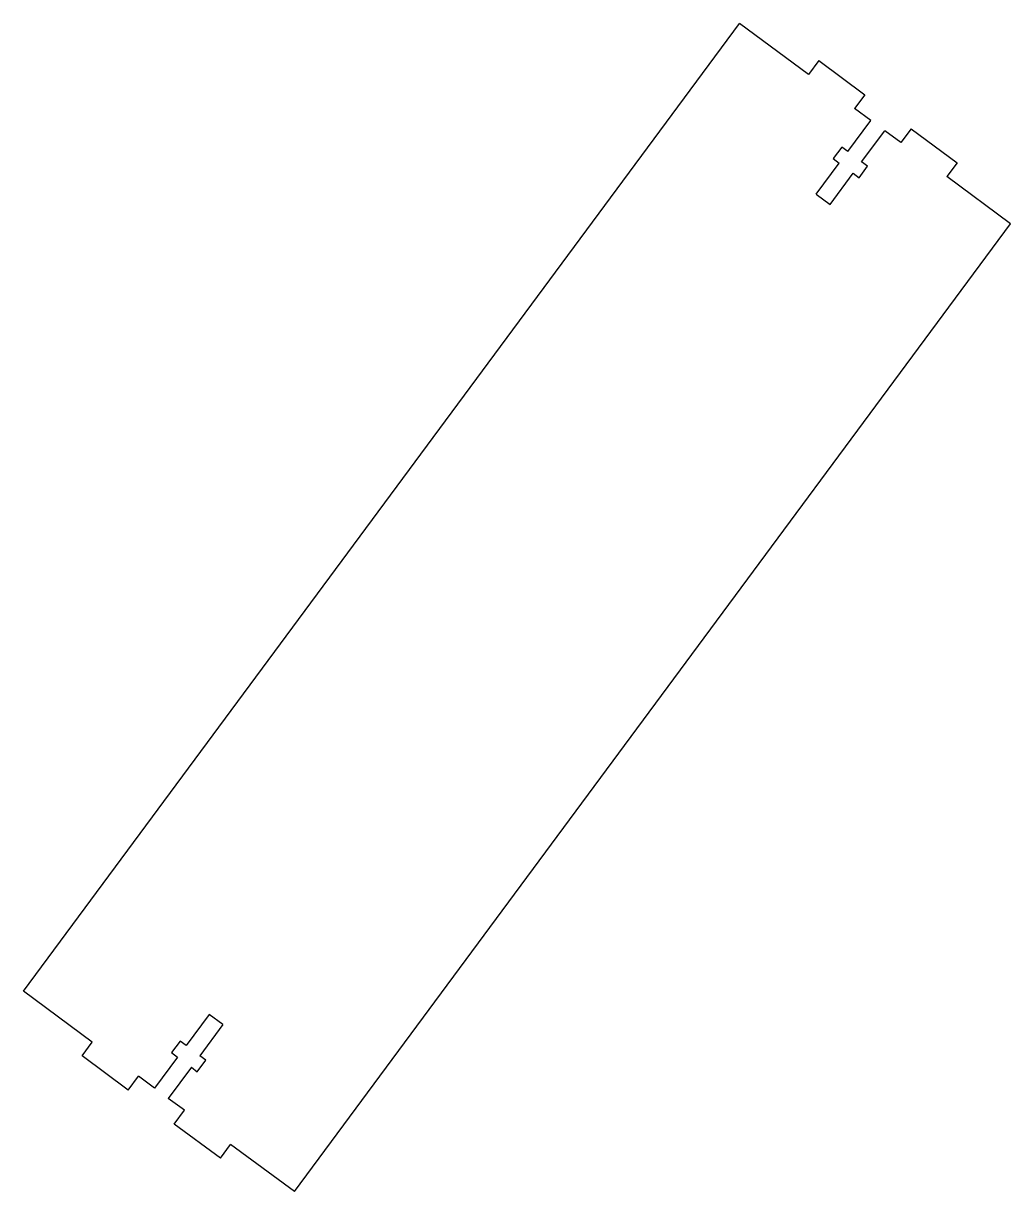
# Model space of a CAD drawing. Header units: millimetres. Extents: x -45 to 127, y -263 to -59.
import ezdxf

# ---------------------------------------------------------------- set-up
doc = ezdxf.new("R2010")
doc.units = ezdxf.units.MM

msp = doc.modelspace()

# ---------------------------------------------------------------- linework, layer by layer
at = {"color": 7, "linetype": 'Continuous', "lineweight": 25}
for p, q in [((-44.77, -228.12), (80.15, -59.31)), ((92.17, -68.21), (80.15, -59.31)), ((93.96, -65.8), (92.17, -68.21)), ((93.96, -65.8), (102, -71.75)), ((102, -71.75), (100.21, -74.16)), ((103.03, -76.25), (100.21, -74.16)), ((99.02, -81.67), (103.03, -76.25)), ((101.43, -83.46), (105.45, -78.03)), ((108.25, -80.11), (105.45, -78.03)), ((110.04, -77.69), (108.25, -80.11)), ((110.04, -77.69), (118.07, -83.64)), ((97.97, -80.9), (96.49, -82.91)), ((99.02, -81.67), (97.97, -80.9)), ((96.49, -82.91), (97.53, -83.68)), ((102.48, -84.23), (101.43, -83.46)), ((93.52, -89.11), (97.53, -83.68)), ((95.93, -90.89), (99.94, -85.47)), ((99.94, -85.47), (100.99, -86.24)), ((100.99, -86.24), (102.48, -84.23)), ((118.07, -83.64), (116.29, -86.05)), ((127.41, -94.29), (116.29, -86.05)), ((93.52, -89.11), (95.93, -90.89)), ((2.5, -263.09), (127.41, -94.29)), ((-32.74, -237.02), (-44.77, -228.12)), ((-12.38, -232.18), (-16.4, -237.6)), ((-9.97, -233.96), (-12.38, -232.18)), ((-9.97, -233.96), (-13.98, -239.39)), ((-34.53, -239.43), (-32.74, -237.02)), ((-17.44, -236.83), (-18.93, -238.84)), ((-16.4, -237.6), (-17.44, -236.83)), ((-26.49, -245.38), (-34.53, -239.43)), ((-17.88, -239.61), (-21.9, -245.04)), ((-18.93, -238.84), (-17.88, -239.61)), ((-14.43, -242.17), (-12.94, -240.16)), ((-12.94, -240.16), (-13.98, -239.39)), ((-15.47, -241.4), (-19.49, -246.83)), ((-15.47, -241.4), (-14.43, -242.17)), ((-26.49, -245.38), (-24.7, -242.96)), ((-21.9, -245.04), (-24.7, -242.96)), ((-16.67, -248.91), (-19.49, -246.83)), ((-18.45, -251.32), (-16.67, -248.91)), ((-10.41, -257.27), (-18.45, -251.32)), ((-10.41, -257.27), (-8.63, -254.86)), ((2.5, -263.09), (-8.63, -254.86))]:
    msp.add_line(p, q, dxfattribs=at)

doc.saveas('drawing.dxf')
